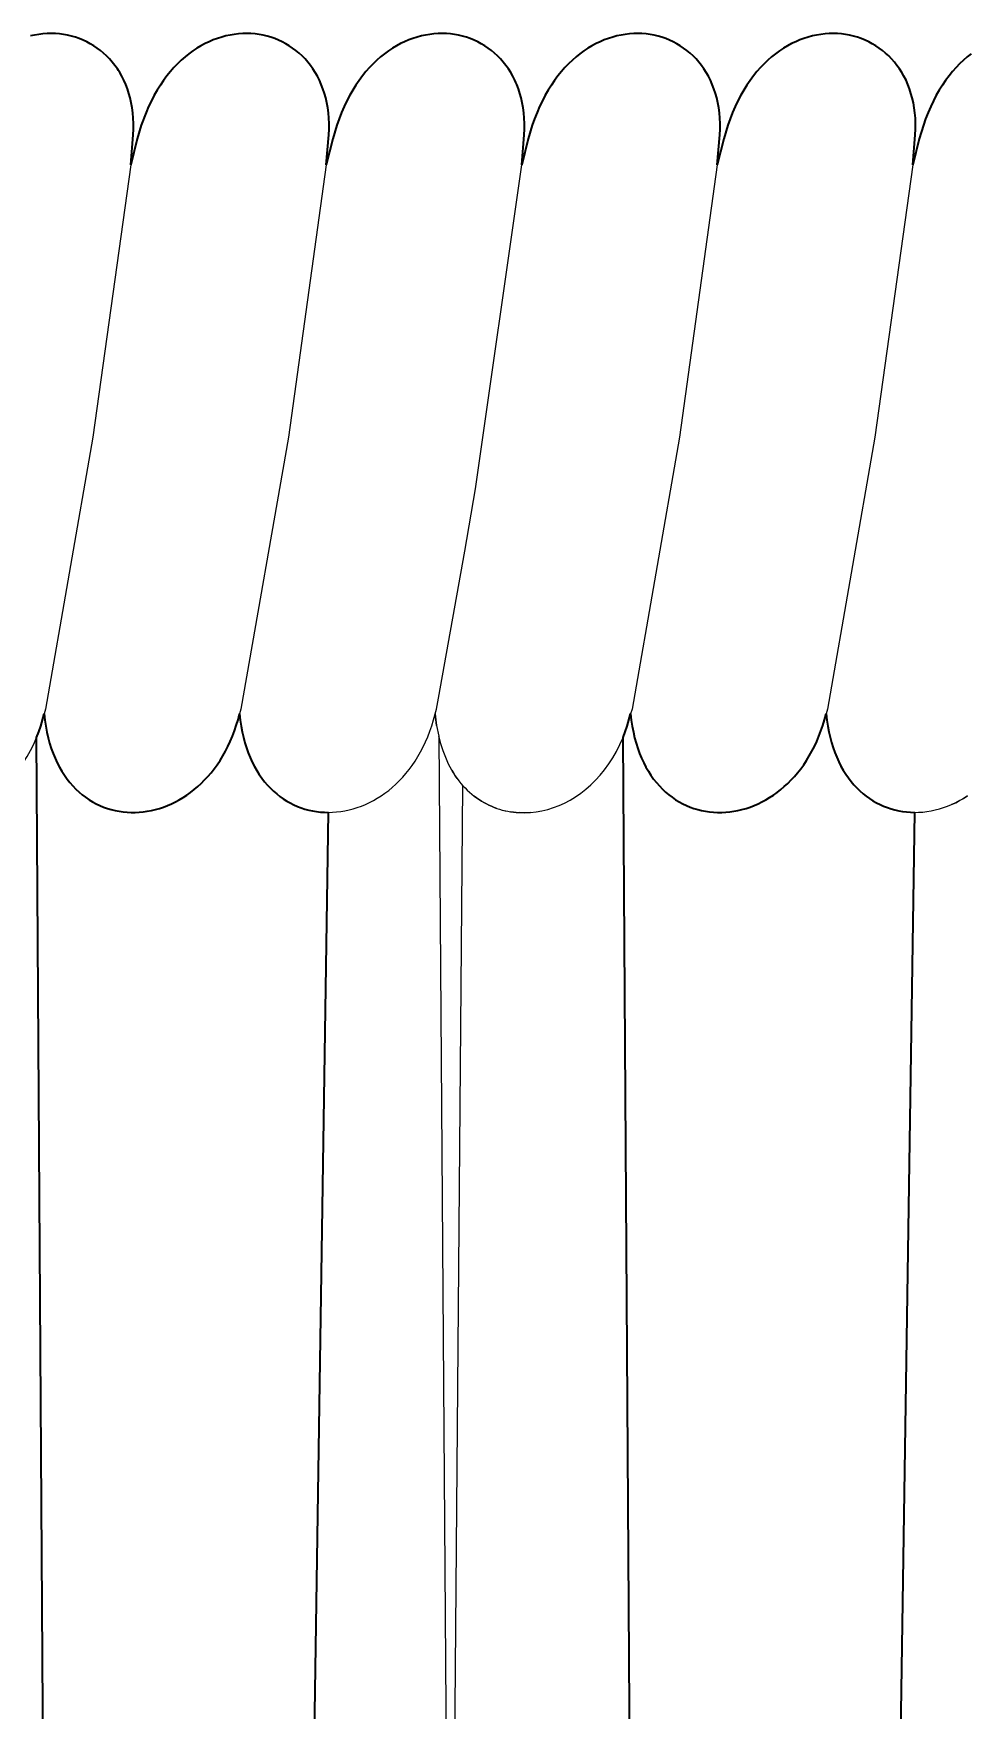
# Model space of a CAD drawing. Header units: millimetres. Extents: x 0 to 1881, y -1115 to 723.
# Drawn here: x 561.7 to 591.9, y -466.6 to -412.2 of the extents above; entities that cross this region are included whole.
import ezdxf

# ---------------------------------------------------------------- set-up
doc = ezdxf.new("R2010")
doc.units = ezdxf.units.MM
doc.layers.add('Blocks', color=7, linetype='Continuous')
doc.layers.add('Blocks$Inner', color=7, linetype='Continuous', lineweight=25, true_color=0x007f00)
doc.layers.add('Blocks$Outline', color=7, linetype='Continuous', lineweight=35, true_color=0xff3f3f)

# ---------------------------------------------------------------- blocks, each defined once
blk = doc.blocks.new('PK4 Lounge Chair Back')
at = {"layer": 'Blocks$Inner'}
blk.add_line((574.729, 680.368), (574.801, 680.02), dxfattribs=at)
for points in [[(564.809, 698.551), (564.89, 699.527), (564.898, 699.712), (564.899, 699.893), (564.891, 700.069), (564.877, 700.24), (564.856, 700.406), (564.828, 700.568), (564.792, 700.724), (564.751, 700.874), (564.703, 701.02), (564.649, 701.161), (564.589, 701.296), (564.524, 701.426), (564.453, 701.55), (564.416, 701.61), (564.377, 701.669), (564.296, 701.782), (564.211, 701.89), (564.12, 701.993), (564.026, 702.089), (563.927, 702.18), (563.825, 702.265), (563.718, 702.344), (563.609, 702.417), (563.495, 702.484), (563.38, 702.545), (563.261, 702.6), (563.139, 702.649), (563.015, 702.692), (562.889, 702.728), (562.761, 702.758), (562.631, 702.782), (562.499, 702.8), (562.367, 702.81), (562.233, 702.815), (562.098, 702.812), (561.962, 702.803), (561.826, 702.788), (561.69, 702.765), (561.553, 702.736)], [(571.15, 698.551), (571.231, 699.527), (571.239, 699.712), (571.24, 699.893), (571.233, 700.069), (571.218, 700.24), (571.197, 700.406), (571.168, 700.568), (571.133, 700.724), (571.091, 700.874), (571.044, 701.02), (570.99, 701.161), (570.93, 701.296), (570.865, 701.426), (570.794, 701.55), (570.718, 701.669), (570.637, 701.782), (570.552, 701.89), (570.462, 701.993), (570.367, 702.089), (570.268, 702.18), (570.165, 702.265), (570.059, 702.344), (569.95, 702.417), (569.837, 702.484), (569.721, 702.545), (569.601, 702.6), (569.48, 702.649), (569.356, 702.692), (569.23, 702.728), (569.102, 702.758), (568.972, 702.782), (568.84, 702.8), (568.707, 702.81), (568.574, 702.815), (568.439, 702.812), (568.303, 702.803), (568.167, 702.788), (568.03, 702.765), (567.894, 702.736), (567.758, 702.7), (567.621, 702.657), (567.486, 702.607), (567.351, 702.55), (567.218, 702.486), (567.086, 702.414), (566.954, 702.336), (566.825, 702.25), (566.698, 702.157), (566.572, 702.056), (566.449, 701.948), (566.329, 701.833), (566.21, 701.71), (566.095, 701.579), (565.983, 701.441), (565.875, 701.295), (565.77, 701.141), (565.668, 700.979), (565.571, 700.81), (565.478, 700.632), (565.389, 700.447), (565.305, 700.253), (565.152, 699.842), (565.019, 699.397), (564.809, 698.551), (563.583, 689.716), (562.043, 680.892), (561.997, 680.74), (562.021, 680.537), (562.051, 680.341), (562.087, 680.151), (562.129, 679.969)], [(583.832, 698.551), (583.913, 699.527), (583.921, 699.712), (583.921, 699.893), (583.914, 700.069), (583.9, 700.24), (583.878, 700.406), (583.85, 700.568), (583.815, 700.724), (583.773, 700.874), (583.725, 701.02), (583.671, 701.161), (583.612, 701.296), (583.547, 701.426), (583.475, 701.55), (583.4, 701.669), (583.319, 701.782), (583.233, 701.89), (583.143, 701.993), (583.049, 702.089), (582.95, 702.18), (582.899, 702.223), (582.847, 702.265), (582.741, 702.344), (582.631, 702.417), (582.518, 702.484), (582.402, 702.545), (582.283, 702.6), (582.162, 702.649), (582.038, 702.692), (581.912, 702.728), (581.784, 702.758), (581.654, 702.782), (581.522, 702.8), (581.389, 702.81), (581.255, 702.815), (581.12, 702.812), (580.985, 702.803), (580.849, 702.788), (580.712, 702.765), (580.576, 702.736), (580.439, 702.7), (580.303, 702.657), (580.168, 702.607), (580.033, 702.55), (579.9, 702.486), (579.767, 702.414), (579.636, 702.336), (579.507, 702.25), (579.379, 702.157), (579.254, 702.056), (579.131, 701.948), (579.01, 701.833), (578.892, 701.71), (578.777, 701.579), (578.665, 701.441), (578.557, 701.295), (578.452, 701.141), (578.35, 700.979), (578.253, 700.81), (578.16, 700.632), (578.071, 700.447), (577.987, 700.253), (577.908, 700.052), (577.833, 699.842), (577.701, 699.397), (577.491, 698.551), (577.572, 699.527), (577.58, 699.712), (577.58, 699.893), (577.573, 700.069), (577.559, 700.24), (577.537, 700.406), (577.509, 700.568), (577.474, 700.724), (577.432, 700.874), (577.385, 701.02), (577.33, 701.161), (577.301, 701.229), (577.271, 701.296), (577.205, 701.426), (577.135, 701.55), (577.059, 701.669), (576.978, 701.782), (576.892, 701.89), (576.802, 701.993), (576.708, 702.089), (576.609, 702.18), (576.506, 702.265), (576.4, 702.344), (576.29, 702.417), (576.177, 702.484), (576.061, 702.545), (575.942, 702.6), (575.821, 702.649), (575.697, 702.692), (575.571, 702.728), (575.443, 702.758), (575.313, 702.782), (575.181, 702.8), (575.048, 702.81), (574.914, 702.815), (574.779, 702.812), (574.644, 702.803), (574.508, 702.788), (574.371, 702.765), (574.235, 702.736), (574.099, 702.7), (573.963, 702.657), (573.827, 702.607), (573.692, 702.55), (573.559, 702.486), (573.426, 702.414), (573.295, 702.336), (573.166, 702.25), (573.038, 702.157), (572.913, 702.056), (572.79, 701.948), (572.669, 701.833), (572.551, 701.71), (572.436, 701.579), (572.324, 701.441), (572.216, 701.295), (572.111, 701.141), (572.009, 700.979), (571.912, 700.81), (571.819, 700.632), (571.73, 700.447), (571.646, 700.253), (571.493, 699.842), (571.36, 699.397), (571.15, 698.551), (569.924, 689.716), (568.384, 680.892), (568.338, 680.74), (568.361, 680.541), (568.391, 680.348)], [(590.173, 698.551), (590.254, 699.527), (590.262, 699.712), (590.262, 699.893), (590.255, 700.069), (590.241, 700.24), (590.219, 700.406), (590.191, 700.568), (590.156, 700.724), (590.114, 700.874), (590.066, 701.02), (590.012, 701.161), (589.953, 701.296), (589.887, 701.426), (589.817, 701.55), (589.741, 701.669), (589.701, 701.726), (589.66, 701.782), (589.574, 701.89), (589.484, 701.993), (589.39, 702.089), (589.291, 702.18), (589.188, 702.265), (589.082, 702.344), (588.972, 702.417), (588.859, 702.484), (588.743, 702.545), (588.624, 702.6), (588.503, 702.649), (588.379, 702.692), (588.252, 702.728), (588.124, 702.758), (587.994, 702.782), (587.863, 702.8), (587.73, 702.81), (587.596, 702.815), (587.461, 702.812), (587.326, 702.803), (587.189, 702.788), (587.053, 702.765), (586.916, 702.736), (586.78, 702.7), (586.644, 702.657), (586.509, 702.607), (586.374, 702.55), (586.241, 702.486), (586.108, 702.414), (585.977, 702.336), (585.848, 702.25), (585.72, 702.157), (585.595, 702.056), (585.472, 701.948), (585.351, 701.833), (585.233, 701.71), (585.118, 701.579), (585.006, 701.441), (584.897, 701.295), (584.792, 701.141), (584.691, 700.979), (584.594, 700.81), (584.501, 700.632), (584.412, 700.447), (584.328, 700.253), (584.249, 700.052), (584.174, 699.842), (584.042, 699.397), (583.832, 698.551), (582.605, 689.716), (581.066, 680.892), (581.02, 680.74)], [(592.061, 702.157), (591.936, 702.056), (591.812, 701.948), (591.692, 701.833), (591.574, 701.71), (591.459, 701.579), (591.347, 701.441), (591.238, 701.295), (591.133, 701.141), (591.032, 700.979), (590.934, 700.81), (590.841, 700.632), (590.753, 700.447), (590.669, 700.253), (590.589, 700.052), (590.515, 699.842), (590.383, 699.397), (590.173, 698.551), (588.946, 689.716), (587.407, 680.892), (587.361, 680.74), (587.384, 680.541), (587.413, 680.349), (587.361, 680.74), (587.31, 680.55), (587.255, 680.366), (587.194, 680.187), (587.127, 680.014), (587.056, 679.846)], [(574.441, 680.002), (574.509, 680.177), (574.571, 680.359), (574.628, 680.547), (574.679, 680.74), (574.725, 680.892), (574.792, 681.253), (575.647, 686.024), (575.99, 688.045), (577.491, 698.551)], [(559.706, 677.786), (559.872, 677.862), (560.036, 677.948), (560.197, 678.045), (560.354, 678.151), (560.508, 678.268), (560.658, 678.394), (560.803, 678.531), (560.944, 678.678), (561.079, 678.834), (561.208, 679.001), (561.332, 679.177), (561.449, 679.363), (561.558, 679.559), (561.661, 679.764), (561.755, 679.979), (561.825, 680.16), (561.888, 680.347), (561.997, 680.74)], [(568.034, 679.846), (568.105, 680.014), (568.171, 680.187), (568.232, 680.366), (568.288, 680.55), (568.338, 680.74), (568.361, 680.541), (568.391, 680.348), (568.426, 680.161), (568.467, 679.982), (568.513, 679.808), (568.565, 679.642)], [(568.232, 680.366), (568.288, 680.55), (568.338, 680.74)], [(577.774, 677.543), (577.96, 677.564), (578.146, 677.597), (578.332, 677.642), (578.516, 677.7), (578.699, 677.769), (578.879, 677.851), (579.057, 677.945), (579.231, 678.05), (579.402, 678.167), (579.568, 678.296), (579.729, 678.437), (579.885, 678.59), (580.034, 678.754), (580.178, 678.93), (580.314, 679.117), (580.443, 679.315), (580.563, 679.525), (580.675, 679.746), (580.778, 679.979), (580.848, 680.16), (580.911, 680.347), (581.02, 680.74), (581.044, 680.537), (581.074, 680.341), (581.11, 680.151), (581.152, 679.969)], [(587.255, 680.366), (587.31, 680.55), (587.361, 680.74)], [(566.866, 678.287), (566.981, 678.384), (567.094, 678.488), (567.204, 678.598), (567.311, 678.713), (567.204, 678.598), (567.094, 678.488), (566.981, 678.384), (566.866, 678.287), (566.748, 678.195), (566.629, 678.109), (566.506, 678.029), (566.383, 677.955), (566.257, 677.887), (566.13, 677.826), (566.002, 677.77), (565.872, 677.72), (565.742, 677.677), (565.611, 677.639), (565.479, 677.608), (565.347, 677.583), (565.215, 677.564), (565.083, 677.551), (564.951, 677.544), (564.82, 677.544), (564.689, 677.55), (564.559, 677.562), (564.43, 677.581), (564.303, 677.606), (564.176, 677.637), (564.051, 677.675), (563.928, 677.719), (563.807, 677.769), (563.688, 677.826), (563.571, 677.889), (563.457, 677.959), (563.346, 678.035), (563.237, 678.118), (563.132, 678.207), (563.03, 678.303), (562.931, 678.405), (562.836, 678.514), (562.745, 678.629), (562.658, 678.751), (562.575, 678.88), (562.496, 679.015), (562.422, 679.158), (562.353, 679.306), (562.289, 679.462), (562.231, 679.624), (562.177, 679.793), (562.129, 679.969), (562.087, 680.151), (562.051, 680.341), (562.021, 680.537)], [(571.486, 677.56), (571.621, 677.576), (571.756, 677.598), (571.89, 677.627), (572.024, 677.662), (572.157, 677.704), (572.289, 677.752), (572.421, 677.806), (572.551, 677.866), (572.679, 677.932), (572.806, 678.005), (572.931, 678.084), (573.053, 678.169), (573.174, 678.261), (573.292, 678.358), (573.407, 678.462), (573.519, 678.572), (573.629, 678.688), (573.735, 678.81), (573.837, 678.938), (573.936, 679.072), (574.031, 679.212), (574.122, 679.358), (574.209, 679.51), (574.291, 679.668), (574.369, 679.832), (574.441, 680.002), (574.509, 680.178), (574.571, 680.359)], [(581.312, 679.462), (581.376, 679.306), (581.445, 679.158), (581.376, 679.306), (581.312, 679.462), (581.253, 679.624), (581.2, 679.793), (581.152, 679.969), (581.11, 680.151), (581.074, 680.341), (581.043, 680.537)], [(589.227, 677.746), (589.109, 677.798), (588.994, 677.857), (588.881, 677.921), (588.77, 677.992), (588.662, 678.069), (588.558, 678.152), (588.455, 678.242), (588.357, 678.338), (588.262, 678.44), (588.17, 678.548), (588.082, 678.663), (587.998, 678.784), (587.918, 678.912), (587.843, 679.046), (587.771, 679.186), (587.705, 679.333), (587.643, 679.486), (587.587, 679.645), (587.535, 679.811), (587.489, 679.984), (587.448, 680.163), (587.413, 680.349)], [(563.846, 359.599), (566.497, 359.599), (566.828, 381.577), (563.702, 381.577), (561.755, 679.979)], [(567.678, 444.624), (571.217, 677.547), (571.088, 677.55), (570.959, 677.559), (570.832, 677.574), (570.705, 677.596), (570.58, 677.623), (570.457, 677.656), (570.335, 677.696), (570.214, 677.742), (570.096, 677.794), (569.98, 677.852), (569.867, 677.916), (569.756, 677.987), (569.647, 678.063), (569.542, 678.147), (569.439, 678.236), (569.34, 678.332), (569.244, 678.434), (569.152, 678.542), (569.063, 678.657), (568.979, 678.779), (568.899, 678.906), (568.823, 679.04), (568.751, 679.181), (568.684, 679.328), (568.622, 679.482), (568.565, 679.642), (568.513, 679.808), (568.467, 679.982)], [(567.793, 679.378), (567.877, 679.528), (567.958, 679.684), (568.034, 679.846), (567.958, 679.684), (567.878, 679.528), (567.793, 679.378), (567.704, 679.233), (567.611, 679.094), (567.515, 678.961), (567.414, 678.834), (567.311, 678.713)], [(575.222, 678.918), (575.277, 678.826), (575.334, 678.736), (575.393, 678.65), (575.334, 678.736), (575.277, 678.825), (575.222, 678.918), (575.119, 679.114), (575.026, 679.322), (574.941, 679.543), (574.866, 679.775), (574.801, 680.02), (575.172, 628.99), (573.475, 425.782), (572.739, 381.577)], [(574.031, 679.212), (574.122, 679.358), (574.209, 679.51)], [(582.725, 381.577), (582.868, 359.599), (585.506, 359.599), (585.837, 381.577), (582.725, 381.577), (580.778, 679.979)], [(586.815, 679.378), (586.9, 679.528), (586.981, 679.684), (587.056, 679.846), (586.98, 679.684), (586.9, 679.528), (586.815, 679.378), (586.726, 679.233), (586.634, 679.094), (586.537, 678.961), (586.437, 678.834), (586.333, 678.713), (586.226, 678.598), (586.117, 678.488), (586.004, 678.384), (585.889, 678.287), (585.771, 678.195), (585.651, 678.109), (585.529, 678.029), (585.405, 677.955), (585.28, 677.887), (585.153, 677.826), (585.024, 677.77), (584.895, 677.72), (584.765, 677.677), (584.633, 677.639), (584.502, 677.608), (584.37, 677.583), (584.238, 677.564), (584.106, 677.551), (583.974, 677.544), (583.843, 677.544), (583.712, 677.55), (583.582, 677.562), (583.453, 677.581), (583.325, 677.606), (583.199, 677.637), (583.074, 677.675), (582.951, 677.719), (582.83, 677.769), (582.711, 677.826), (582.594, 677.889), (582.48, 677.959), (582.368, 678.035), (582.26, 678.118), (582.154, 678.207), (582.052, 678.303), (581.954, 678.405), (581.859, 678.514), (581.767, 678.629), (581.68, 678.751), (581.598, 678.88), (581.519, 679.016), (581.445, 679.158)], [(587.535, 679.811), (587.587, 679.645), (587.643, 679.486)], [(562.496, 679.016), (562.575, 678.88), (562.658, 678.751), (562.745, 678.629), (562.836, 678.514), (562.931, 678.405), (563.03, 678.303), (563.132, 678.207), (563.237, 678.118)], [(579.402, 678.167), (579.568, 678.296), (579.729, 678.437), (579.885, 678.59), (580.034, 678.754), (580.178, 678.929), (580.314, 679.117)], [(582.26, 678.118), (582.154, 678.207), (582.052, 678.303), (581.954, 678.405), (581.858, 678.514), (581.767, 678.629), (581.68, 678.751), (581.598, 678.88), (581.519, 679.015)], [(587.843, 679.046), (587.918, 678.912), (587.998, 678.784)], [(569.063, 678.657), (569.152, 678.543), (569.244, 678.434)], [(573.629, 678.688), (573.735, 678.81), (573.837, 678.938)], [(576.966, 381.577), (576.965, 381.758), (575.172, 628.99), (575.584, 678.413), (575.653, 678.339), (575.723, 678.269), (575.795, 678.202)], [(575.393, 678.65), (575.454, 678.567), (575.518, 678.488), (575.584, 678.413), (575.653, 678.339), (575.723, 678.269), (575.795, 678.202), (575.87, 678.138), (575.945, 678.078), (576.022, 678.02), (576.18, 677.916), (576.261, 677.868), (576.343, 677.824), (576.427, 677.783), (576.512, 677.745), (576.597, 677.71), (576.683, 677.678), (576.597, 677.71), (576.511, 677.745), (576.427, 677.783), (576.343, 677.824), (576.261, 677.868), (576.18, 677.916), (576.1, 677.967), (576.022, 678.021), (575.945, 678.078)], [(585.889, 678.287), (586.004, 678.384), (586.117, 678.488), (586.226, 678.598), (586.333, 678.713)], [(566.506, 678.029), (566.628, 678.109), (566.748, 678.195)], [(569.867, 677.916), (569.98, 677.852), (570.096, 677.794), (570.214, 677.741), (570.335, 677.696)], [(573.053, 678.169), (573.174, 678.261), (573.292, 678.358)], [(578.699, 677.769), (578.879, 677.851), (579.057, 677.945)], [(585.529, 678.029), (585.651, 678.109), (585.771, 678.195)], [(589.969, 677.561), (590.097, 677.551), (590.225, 677.547), (590.36, 677.55), (590.495, 677.559), (590.63, 677.575), (590.766, 677.596), (590.9, 677.625), (591.035, 677.659), (591.168, 677.7), (591.301, 677.748), (591.433, 677.801), (591.563, 677.861), (591.692, 677.928), (591.82, 678), (591.945, 678.079), (591.82, 678), (591.693, 677.928), (591.563, 677.861), (591.433, 677.801)], [(563.807, 677.769), (563.928, 677.719), (564.051, 677.675)], [(564.951, 677.544), (565.083, 677.551), (565.215, 677.564), (565.347, 677.583)], [(565.479, 677.608), (565.611, 677.639), (565.742, 677.677), (565.872, 677.72)], [(570.58, 677.623), (570.705, 677.595), (570.832, 677.574)], [(571.217, 677.547), (571.351, 677.55), (571.486, 677.56), (571.621, 677.576), (571.756, 677.598)], [(576.683, 677.678), (576.771, 677.65), (576.859, 677.624), (577.038, 677.583), (577.129, 677.567), (577.22, 677.554), (577.311, 677.545), (577.22, 677.554), (577.129, 677.567)], [(576.86, 677.624), (576.949, 677.602), (577.038, 677.583)], [(577.311, 677.545), (577.403, 677.538), (577.588, 677.534), (577.774, 677.543), (577.681, 677.537), (577.588, 677.534), (577.403, 677.538)], [(582.829, 677.769), (582.951, 677.719), (583.074, 677.675)], [(583.974, 677.544), (584.106, 677.551), (584.238, 677.564), (584.37, 677.583)], [(584.502, 677.608), (584.633, 677.639), (584.765, 677.677), (584.895, 677.72)], [(585.837, 381.577), (586.701, 445.529), (590.225, 677.547), (590.097, 677.551), (589.968, 677.561), (589.842, 677.576), (589.716, 677.598), (589.591, 677.626), (589.468, 677.66), (589.347, 677.7), (589.227, 677.746), (589.11, 677.798), (588.994, 677.857)], [(590.495, 677.559), (590.63, 677.574), (590.766, 677.596)]]:
    blk.add_lwpolyline(points, dxfattribs=at)
blk.add_lwpolyline([(574.729, 680.368), (574.679, 680.74), (574.701, 680.551)], close=True, dxfattribs=at)
at = {"layer": 'Blocks$Outline'}
for points in [[(564.809, 698.551), (564.89, 699.527), (564.898, 699.712), (564.899, 699.893), (564.891, 700.069), (564.877, 700.24), (564.856, 700.406), (564.828, 700.568), (564.792, 700.724), (564.751, 700.874), (564.703, 701.02), (564.649, 701.161), (564.589, 701.296), (564.524, 701.426), (564.453, 701.55), (564.416, 701.61), (564.377, 701.669), (564.296, 701.782), (564.211, 701.89), (564.12, 701.993), (564.026, 702.089), (563.927, 702.18), (563.825, 702.265), (563.718, 702.344), (563.609, 702.417), (563.495, 702.484), (563.38, 702.545), (563.261, 702.6), (563.139, 702.649), (563.015, 702.692), (562.889, 702.728), (562.761, 702.758), (562.631, 702.782), (562.499, 702.8), (562.367, 702.81), (562.233, 702.815), (562.098, 702.812), (561.962, 702.803), (561.826, 702.788), (561.69, 702.765), (561.553, 702.736)], [(571.15, 698.551), (571.231, 699.527), (571.239, 699.712), (571.24, 699.893), (571.233, 700.069), (571.218, 700.24), (571.197, 700.406), (571.168, 700.568), (571.133, 700.724), (571.091, 700.874), (571.044, 701.02), (570.99, 701.161), (570.93, 701.296), (570.865, 701.426), (570.794, 701.55), (570.718, 701.669), (570.637, 701.782), (570.552, 701.89), (570.462, 701.993), (570.367, 702.089), (570.268, 702.18), (570.165, 702.265), (570.059, 702.344), (569.95, 702.417), (569.837, 702.484), (569.721, 702.545), (569.601, 702.6), (569.48, 702.649), (569.356, 702.692), (569.23, 702.728), (569.102, 702.758), (568.972, 702.782), (568.84, 702.8), (568.707, 702.81), (568.574, 702.815), (568.439, 702.812), (568.303, 702.803), (568.167, 702.788), (568.03, 702.765), (567.894, 702.736), (567.758, 702.7), (567.621, 702.657), (567.486, 702.607), (567.351, 702.55), (567.218, 702.486), (567.086, 702.414), (566.954, 702.336), (566.825, 702.25), (566.698, 702.157), (566.572, 702.056), (566.449, 701.948), (566.329, 701.833), (566.21, 701.71), (566.095, 701.579), (565.983, 701.441), (565.875, 701.295), (565.77, 701.141), (565.668, 700.979), (565.571, 700.81), (565.478, 700.632), (565.389, 700.447), (565.305, 700.253), (565.152, 699.842), (565.019, 699.397), (564.809, 698.551)], [(583.832, 698.551), (583.913, 699.527), (583.921, 699.712), (583.921, 699.893), (583.914, 700.069), (583.9, 700.24), (583.878, 700.406), (583.85, 700.568), (583.815, 700.724), (583.773, 700.874), (583.725, 701.02), (583.671, 701.161), (583.612, 701.296), (583.547, 701.426), (583.475, 701.55), (583.4, 701.669), (583.319, 701.782), (583.233, 701.89), (583.143, 701.993), (583.049, 702.089), (582.95, 702.18), (582.899, 702.223), (582.847, 702.265), (582.741, 702.344), (582.631, 702.417), (582.518, 702.484), (582.402, 702.545), (582.283, 702.6), (582.162, 702.649), (582.038, 702.692), (581.912, 702.728), (581.784, 702.758), (581.654, 702.782), (581.522, 702.8), (581.389, 702.81), (581.255, 702.815), (581.12, 702.812), (580.985, 702.803), (580.849, 702.788), (580.712, 702.765), (580.576, 702.736), (580.439, 702.7), (580.303, 702.657), (580.168, 702.607), (580.033, 702.55), (579.9, 702.486), (579.767, 702.414), (579.636, 702.336), (579.507, 702.25), (579.379, 702.157), (579.254, 702.056), (579.131, 701.948), (579.01, 701.833), (578.892, 701.71), (578.777, 701.579), (578.665, 701.441), (578.557, 701.295), (578.452, 701.141), (578.35, 700.979), (578.253, 700.81), (578.16, 700.632), (578.071, 700.447), (577.987, 700.253), (577.908, 700.052), (577.833, 699.842), (577.701, 699.397), (577.491, 698.551), (577.572, 699.527), (577.58, 699.712), (577.58, 699.893), (577.573, 700.069), (577.559, 700.24), (577.537, 700.406), (577.509, 700.568), (577.474, 700.724), (577.432, 700.874), (577.385, 701.02), (577.33, 701.161), (577.301, 701.229), (577.271, 701.296), (577.205, 701.426), (577.135, 701.55), (577.059, 701.669), (576.978, 701.782), (576.892, 701.89), (576.802, 701.993), (576.708, 702.089), (576.609, 702.18), (576.506, 702.265), (576.4, 702.344), (576.29, 702.417), (576.177, 702.484), (576.061, 702.545), (575.942, 702.6), (575.821, 702.649), (575.697, 702.692), (575.571, 702.728), (575.443, 702.758), (575.313, 702.782), (575.181, 702.8), (575.048, 702.81), (574.914, 702.815), (574.779, 702.812), (574.644, 702.803), (574.508, 702.788), (574.371, 702.765), (574.235, 702.736), (574.099, 702.7), (573.963, 702.657), (573.827, 702.607), (573.692, 702.55), (573.559, 702.486), (573.426, 702.414), (573.295, 702.336), (573.166, 702.25), (573.038, 702.157), (572.913, 702.056), (572.79, 701.948), (572.669, 701.833), (572.551, 701.71), (572.436, 701.579), (572.324, 701.441), (572.216, 701.295), (572.111, 701.141), (572.009, 700.979), (571.912, 700.81), (571.819, 700.632), (571.73, 700.447), (571.646, 700.253), (571.493, 699.842), (571.36, 699.397), (571.15, 698.551)], [(590.173, 698.551), (590.254, 699.527), (590.262, 699.712), (590.262, 699.893), (590.255, 700.069), (590.241, 700.24), (590.219, 700.406), (590.191, 700.568), (590.156, 700.724), (590.114, 700.874), (590.066, 701.02), (590.012, 701.161), (589.953, 701.296), (589.887, 701.426), (589.817, 701.55), (589.741, 701.669), (589.701, 701.726), (589.66, 701.782), (589.574, 701.89), (589.484, 701.993), (589.39, 702.089), (589.291, 702.18), (589.188, 702.265), (589.082, 702.344), (588.972, 702.417), (588.859, 702.484), (588.743, 702.545), (588.624, 702.6), (588.503, 702.649), (588.379, 702.692), (588.252, 702.728), (588.124, 702.758), (587.994, 702.782), (587.863, 702.8), (587.73, 702.81), (587.596, 702.815), (587.461, 702.812), (587.326, 702.803), (587.189, 702.788), (587.053, 702.765), (586.916, 702.736), (586.78, 702.7), (586.644, 702.657), (586.509, 702.607), (586.374, 702.55), (586.241, 702.486), (586.108, 702.414), (585.977, 702.336), (585.848, 702.25), (585.72, 702.157), (585.595, 702.056), (585.472, 701.948), (585.351, 701.833), (585.233, 701.71), (585.118, 701.579), (585.006, 701.441), (584.897, 701.295), (584.792, 701.141), (584.691, 700.979), (584.594, 700.81), (584.501, 700.632), (584.412, 700.447), (584.328, 700.253), (584.249, 700.052), (584.174, 699.842), (584.042, 699.397), (583.832, 698.551)], [(592.061, 702.157), (591.936, 702.056), (591.812, 701.948), (591.692, 701.833), (591.574, 701.71), (591.459, 701.579), (591.347, 701.441), (591.238, 701.295), (591.133, 701.141), (591.032, 700.979), (590.934, 700.81), (590.841, 700.632), (590.753, 700.447), (590.669, 700.253), (590.589, 700.052), (590.515, 699.842), (590.383, 699.397), (590.173, 698.551)], [(561.755, 679.979), (561.825, 680.16), (561.888, 680.347), (561.997, 680.74)], [(561.997, 680.74), (562.021, 680.537), (562.051, 680.341), (562.087, 680.151), (562.129, 679.969)], [(568.034, 679.846), (568.105, 680.014), (568.171, 680.187), (568.232, 680.366), (568.288, 680.55), (568.338, 680.74), (568.361, 680.541), (568.391, 680.348), (568.426, 680.161), (568.467, 679.982)], [(580.778, 679.979), (580.848, 680.16), (580.911, 680.347), (581.02, 680.74), (581.044, 680.537), (581.043, 680.537)], [(587.056, 679.846), (587.127, 680.014), (587.194, 680.187), (587.255, 680.366), (587.31, 680.55), (587.361, 680.74)], [(587.361, 680.74), (587.384, 680.541), (587.413, 680.349)], [(581.043, 680.537), (581.074, 680.341), (581.11, 680.151), (581.152, 679.969), (581.2, 679.793), (581.253, 679.624), (581.312, 679.462), (581.312, 679.462)], [(587.413, 680.349), (587.448, 680.163), (587.489, 679.984), (587.535, 679.811)], [(566.828, 381.577), (563.702, 381.577), (561.755, 679.979)], [(562.129, 679.969), (562.177, 679.793), (562.231, 679.624), (562.289, 679.462), (562.353, 679.306), (562.422, 679.158), (562.496, 679.016)], [(568.467, 679.982), (568.513, 679.808), (568.565, 679.642), (568.622, 679.482), (568.684, 679.328), (568.751, 679.181), (568.823, 679.04), (568.899, 678.906), (568.979, 678.779), (569.063, 678.657), (569.152, 678.542), (569.244, 678.434), (569.34, 678.332), (569.439, 678.236), (569.542, 678.147), (569.647, 678.063), (569.756, 677.987), (569.867, 677.916), (569.98, 677.852), (570.096, 677.794), (570.214, 677.742), (570.335, 677.696), (570.457, 677.656), (570.58, 677.623), (570.705, 677.596), (570.832, 677.574), (570.959, 677.559), (571.088, 677.55), (571.217, 677.547), (567.678, 444.624)], [(567.793, 679.378), (567.877, 679.528), (567.958, 679.684), (568.034, 679.846)], [(585.837, 381.577), (582.725, 381.577), (580.778, 679.979)], [(586.815, 679.378), (586.9, 679.528), (586.981, 679.684), (587.056, 679.846), (587.056, 679.846)], [(587.535, 679.811), (587.587, 679.645), (587.643, 679.486)], [(562.496, 679.016), (562.575, 678.88), (562.658, 678.751), (562.745, 678.629), (562.836, 678.514), (562.931, 678.405), (563.03, 678.303), (563.132, 678.207), (563.237, 678.118)], [(567.311, 678.713), (567.414, 678.834), (567.515, 678.961), (567.611, 679.094), (567.704, 679.233), (567.793, 679.378)], [(581.312, 679.462), (581.376, 679.306), (581.445, 679.158), (581.445, 679.158)], [(581.445, 679.158), (581.519, 679.016), (581.519, 679.015)], [(581.519, 679.015), (581.598, 678.88), (581.68, 678.751), (581.767, 678.629), (581.858, 678.514), (581.954, 678.405), (582.052, 678.303), (582.154, 678.207), (582.26, 678.118)], [(586.333, 678.713), (586.437, 678.834), (586.537, 678.961), (586.634, 679.094), (586.726, 679.233), (586.815, 679.378)], [(587.643, 679.486), (587.643, 679.486), (587.705, 679.333), (587.771, 679.186), (587.843, 679.046)], [(587.843, 679.046), (587.918, 678.912), (587.998, 678.784)], [(566.866, 678.287), (566.981, 678.384), (567.094, 678.488), (567.204, 678.598), (567.311, 678.713)], [(585.889, 678.287), (586.004, 678.384), (586.117, 678.488), (586.226, 678.598), (586.333, 678.713)], [(587.998, 678.784), (588.082, 678.663), (588.17, 678.548), (588.262, 678.44), (588.357, 678.338), (588.455, 678.242), (588.558, 678.152), (588.662, 678.069), (588.77, 677.992), (588.881, 677.921), (588.994, 677.857)], [(563.237, 678.118), (563.346, 678.035), (563.457, 677.959), (563.571, 677.889), (563.688, 677.826), (563.807, 677.769)], [(565.872, 677.72), (566.002, 677.77), (566.13, 677.826), (566.257, 677.887), (566.383, 677.955), (566.506, 678.029), (566.506, 678.029)], [(566.506, 678.029), (566.628, 678.109), (566.748, 678.195)], [(566.748, 678.195), (566.866, 678.287)], [(582.26, 678.118), (582.368, 678.035), (582.48, 677.959), (582.594, 677.889), (582.711, 677.826), (582.829, 677.769)], [(584.895, 677.72), (585.024, 677.77), (585.153, 677.826), (585.28, 677.887), (585.405, 677.955), (585.529, 678.029), (585.529, 678.029)], [(585.529, 678.029), (585.651, 678.109), (585.771, 678.195)], [(585.771, 678.195), (585.889, 678.287)], [(563.807, 677.769), (563.928, 677.719), (564.051, 677.675)], [(564.051, 677.675), (564.176, 677.637), (564.303, 677.606), (564.43, 677.581), (564.559, 677.562), (564.689, 677.55), (564.82, 677.544), (564.951, 677.544)], [(564.951, 677.544), (565.083, 677.551), (565.215, 677.564), (565.347, 677.583)], [(565.347, 677.583), (565.347, 677.583), (565.479, 677.608)], [(565.479, 677.608), (565.611, 677.639), (565.742, 677.677), (565.872, 677.72)], [(582.829, 677.769), (582.951, 677.719), (583.074, 677.675)], [(583.074, 677.675), (583.199, 677.637), (583.325, 677.606), (583.453, 677.581), (583.582, 677.562), (583.712, 677.55), (583.843, 677.544), (583.974, 677.544)], [(583.974, 677.544), (584.106, 677.551), (584.238, 677.564), (584.37, 677.583)], [(584.37, 677.583), (584.502, 677.608)], [(584.502, 677.608), (584.633, 677.639), (584.765, 677.677), (584.895, 677.72)], [(588.994, 677.857), (589.11, 677.798), (589.227, 677.746), (589.347, 677.7), (589.468, 677.66), (589.591, 677.626), (589.716, 677.598), (589.842, 677.576), (589.968, 677.561), (590.097, 677.551), (590.225, 677.547), (586.701, 445.529), (585.837, 381.577)]]:
    blk.add_lwpolyline(points, dxfattribs=at)

msp = doc.modelspace()

# ---------------------------------------------------------------- block references
at = {"layer": 'Blocks'}
msp.add_blockref('PK4 Lounge Chair Back', (0, -1115.029), dxfattribs=at)

doc.saveas('drawing.dxf')
